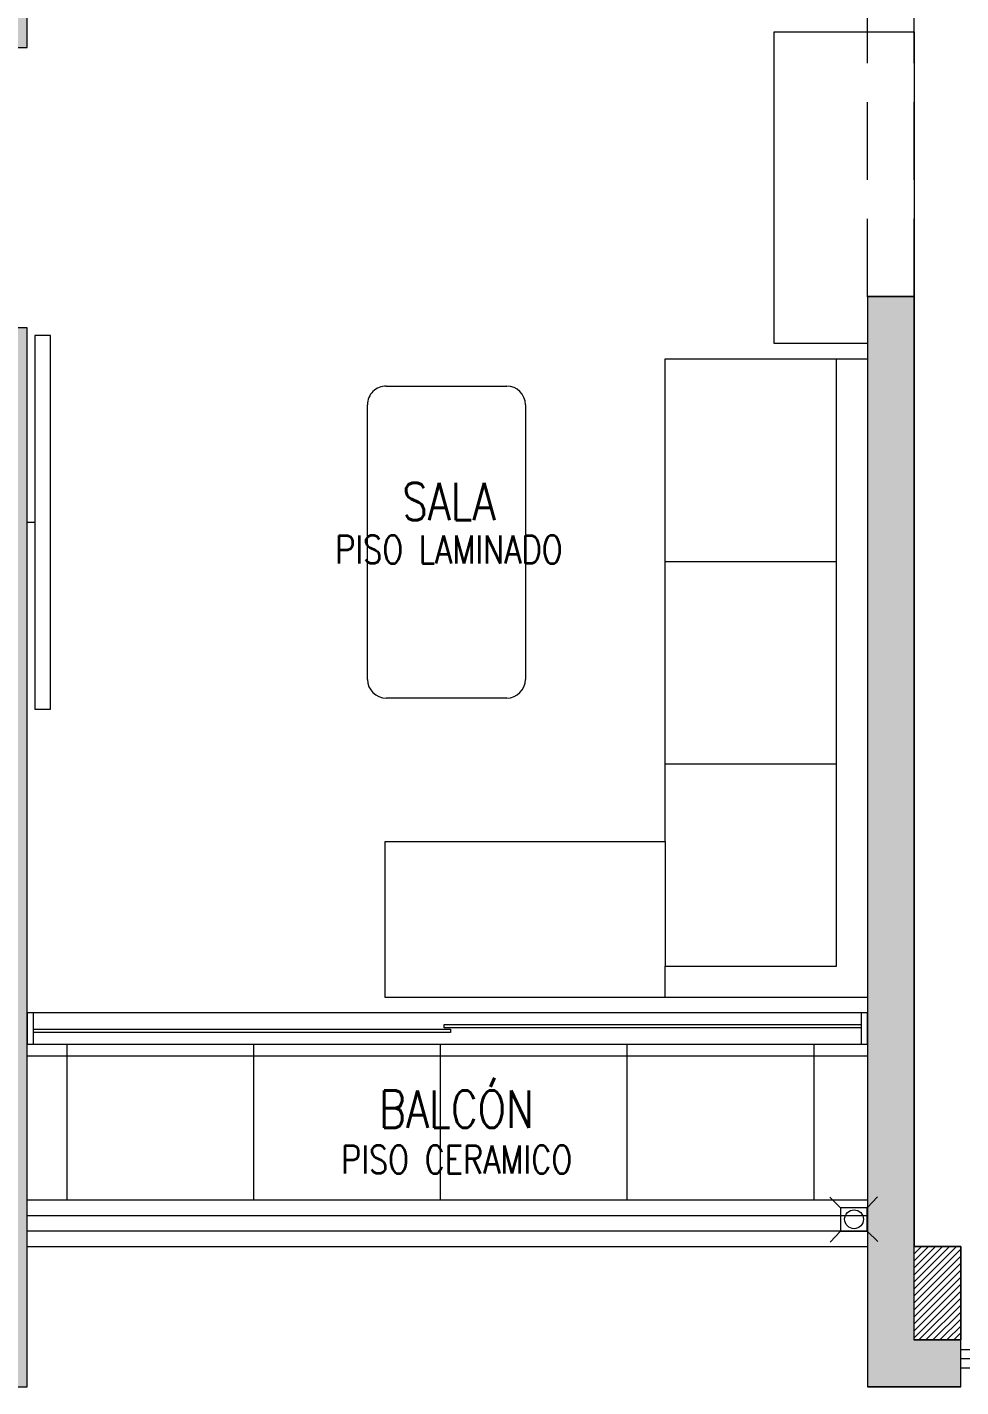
# Model space of a CAD drawing. Header units: millimetres. Extents: x 3738 to 3833, y 1327 to 1657.
# Drawn here: x 3774.472 to 3777.472, y 1406.738 to 1411.103 of the extents above; entities that cross this region are included whole.
import ezdxf
from ezdxf.enums import TextEntityAlignment as Align

# ---------------------------------------------------------------- set-up
doc = ezdxf.new("R2010")
doc.units = ezdxf.units.MM
doc.linetypes.add('X-REF_DP_Arquitectura$0$HIDDEN', pattern=[0.375, 0.25, -0.125])
doc.layers.get('0').update_dxf_attribs({"color": 251, "lineweight": 9})
for name, color, linetype, lineweight in [('A-BARANDAS', 251, 'Continuous', 13), ('A-HATCH', 251, 'Continuous', 13), ('A-MOBILIARIO', 251, 'Continuous', 13), ('A-MURO BAJO', 251, 'Continuous', 13), ('A-MUROS', 251, 'Continuous', 13), ('A-TEXTO-ACABADO PISO', 251, 'Continuous', 13), ('A-TEXTO-AMBIENTE', 251, 'Continuous', 13), ('A_20_Estructuras', 251, 'Continuous', 13), ('A_30_DispositivosSanit', 251, 'Continuous', 13), ('A_50_TextoAmbiente', 251, 'Continuous', 13), ('A_50_Vigas', 251, 'X-REF_DP_Arquitectura$0$HIDDEN', 13), ('A_60_HatchEstructuras', 251, 'Continuous', 13), ('DLP_MOBILIARIO FIJO', 251, 'Continuous', 13)]:
    doc.layers.add(name, color=color, linetype=linetype, lineweight=lineweight)
doc.styles.add('ROMANS', font='romans.shx', dxfattribs={"width": 0.8})

# ---------------------------------------------------------------- blocks, each defined once
blk = doc.blocks.new('EF-P112')
at = {"layer": 'A_60_HatchEstructuras'}
h = blk.add_hatch(color=256, dxfattribs=at)
h.dxf.hatch_style = 1
h.paths.add_polyline_path([(-39.8499, -6.85), (-42.7, -6.85), (-42.7, -4.3), (-42.85, -4.3), (-42.85, -6.85), (-45.6, -6.85), (-45.6, -6.25), (-45.75, -6.25), (-45.75, -6.85), (-48.55, -6.85), (-48.55, -2.9), (-48.5, -2.9), (-48.5, -2.8), (-48.7, -2.8), (-48.7, -11.05), (-48.5, -11.05), (-48.5, -10.95), (-48.55, -10.95), (-48.55, -7), (-45.75, -7), (-45.75, -7.6), (-45.6, -7.6), (-45.6, -7), (-42.85, -7), (-42.85, -9.55), (-42.7, -9.55), (-42.7, -7), (-39.8499, -7)])
h.paths.add_polyline_path([(-44.05, -7.8), (-44.25, -7.8), (-44.25, -9.4), (-45.6, -9.4), (-45.6, -8.35), (-45.75, -8.35), (-45.75, -9.55), (-43.6, -9.55), (-43.6, -9.4), (-44.05, -9.4)], flags=17)
h.paths.add_polyline_path([(-43.6, -4.3), (-45.75, -4.3), (-45.75, -5.5), (-45.6032, -5.5), (-45.6, -5.5), (-45.6, -4.45), (-44.25, -4.45), (-44.25, -6.05), (-44.05, -6.05), (-44.05, -4.45), (-43.6, -4.45)], flags=17)
h = blk.add_hatch(color=256, dxfattribs=at)
h.dxf.hatch_style = 1
h.paths.add_polyline_path([(-38.2, -7.725), (-36.7, -7.725), (-36.7, -8.475), (-36.55, -8.475), (-36.55, -7.525), (-38.35, -7.525), (-38.35, -8.4), (-39.85, -8.4), (-39.85, -7.9), (-40, -7.9), (-40, -8.6), (-38.35, -8.6), (-38.35, -13.79), (-38.2, -13.79)])
h.paths.add_polyline_path([(-39.85, -10.35), (-40, -10.35), (-40, -13.85), (-39.7, -13.85), (-39.7, -13.7), (-39.85, -13.7)])
h.paths.add_polyline_path([(-36.55, -10.625), (-36.7, -10.625), (-36.7, -13.7), (-36.85, -13.7), (-36.85, -13.85), (-36.55, -13.85)])
h = blk.add_hatch(color=256, dxfattribs=at)
h.dxf.hatch_style = 1
h.paths.add_polyline_path([(-44.65, -10.45), (-44.8, -10.45), (-44.8, -13.85), (-44.65, -13.85)])
h.paths.add_polyline_path([(-45.6, -10.45), (-47.35, -10.45), (-47.35, -13.85), (-46, -13.85), (-46, -13.7), (-47.2, -13.7), (-47.2, -10.6), (-45.6, -10.6)])
h.paths.add_polyline_path([(-42.7, -10.45), (-43.85, -10.45), (-43.85, -10.6), (-42.85, -10.6), (-42.85, -13.7), (-43.45, -13.7), (-43.45, -13.85), (-42.7, -13.85)])
at = {"layer": 'A_20_Estructuras'}
blk.add_lwpolyline([(-48.7, -2.8), (-48.7, -11.05), (-48.5, -11.05), (-48.5, -10.95), (-48.55, -10.95), (-48.55, -7), (-45.75, -7), (-45.75, -7.6), (-45.6, -7.6), (-45.6, -7), (-42.85, -7), (-42.85, -9.55), (-42.7, -9.55), (-42.7, -7), (-39.8499, -7), (-39.8499, -6.85)], dxfattribs=at)
for points in [[(-39.85, -10.35), (-40, -10.35), (-40, -13.85), (-39.7, -13.85), (-39.7, -13.7), (-39.85, -13.7)], [(-42.7, -10.45), (-43.85, -10.45), (-43.85, -10.6), (-42.85, -10.6), (-42.85, -13.7), (-43.45, -13.7), (-43.45, -13.85), (-42.7, -13.85)]]:
    blk.add_lwpolyline(points, close=True, dxfattribs=at)
at = {"layer": 'A_50_Vigas'}
for p, q in [((-42.7, -13.4), (-40, -13.4)), ((-38.35, -13.79), (-39.7, -13.79))]:
    blk.add_line(p, q, dxfattribs=at)
for points in [[(-40, -10.35), (-40, -8.6)], [(-39.85, -10.35), (-39.85, -8.6)]]:
    blk.add_lwpolyline(points, dxfattribs=at)
blk = doc.blocks.new('MESA CENTRO')
for p, q in [((-0.1937, 0), (0.1937, 0)), ((-0.2537, -0.9421), (-0.2537, -0.06)), ((0.2537, -0.06), (0.2537, -0.9421)), ((0.1937, -1.0021), (-0.1937, -1.0021))]:
    blk.add_line(p, q)
for centre, start, end in [((-0.1937, -0.06), 90, 180), ((0.1937, -0.06), 0, 90), ((-0.1937, -0.9421), 180, 270), ((0.1937, -0.9421), 270, 0)]:
    blk.add_arc(centre, 0.06, start, end)
blk = doc.blocks.new('SOFA SEC')
for p, q in [((0, 0.65), (0.1, 0.65)), ((0.1, 0.65), (0.1, 0.1)), ((0.5, 0.65), (0.1, 0.65)), ((0.75, 0.65), (0.75, 0.1)), ((1.4, 0.65), (1.4, 0.1)), ((0.1, 0.1), (2.05, 0.1))]:
    blk.add_line(p, q)
blk.add_lwpolyline([(0.5, 1.55), (0.5, 0.65), (2.05, 0.65), (2.05, 0), (0, 0), (0, 1.55)], close=True)
blk = doc.blocks.new('A$C67C01FD6')
blk.add_line((0.025, 0), (0, 0))
blk.add_lwpolyline([(0.025, 0.6), (0.075, 0.6), (0.075, -0.6), (0.025, -0.6), (0.025, 0.6)])
blk = doc.blocks.new('DPTO 65')
at = {"layer": 'A-HATCH'}
h = blk.add_hatch(dxfattribs=at)
h.set_pattern_fill('ANSI31', color=256, scale=0.005)
h.set_pattern_definition([(45, (-50.050001, -4.05), (-0.01122532, 0.01122532), [])])
h.paths.add_polyline_path([(-8.85, 6.55), (-9, 6.55), (-9, 6.85), (-8.85, 6.85)])
h = blk.add_hatch(dxfattribs=at)
h.set_pattern_fill('_USER', color=256, scale=0.6, double=1, pattern_type=0)
h.set_pattern_definition([(0, (-6, 6.4), (0, 0.6), []), (90, (-6, 6.4), (-0.6, 4e-17), [])])
h.paths.add_polyline_path([(-8.7, 6.4), (-6, 6.4), (-6, 5.9), (-8.7, 5.9)])
at = {"elevation": 0}
blk.add_lwpolyline([(-9, 6.88), (-10.35, 6.88), (-10.35, 6.91), (-9, 6.91)], close=True, dxfattribs=at)
at = {"layer": 'A-BARANDAS', "elevation": 0}
for points in [[(-6, 6.5), (-8.7, 6.5)], [(-6, 6.45), (-8.7, 6.45)]]:
    blk.add_lwpolyline(points, dxfattribs=at)
at = {"layer": 'A-HATCH'}
blk.add_lwpolyline([(-8.85, 6.55), (-9, 6.55), (-9, 6.85), (-8.85, 6.85)], close=True, dxfattribs=at)
at = {"layer": 'A-MURO BAJO', "color": 7}
for p, q in [((-6.02, 5.9, 0), (-8.68, 5.9, 0)), ((-8.68, 5.8, 0), (-6.02, 5.8, 0))]:
    blk.add_line(p, q, dxfattribs=at)
at = {"layer": 'A-MURO BAJO'}
for p, q in [((-8.7, 3.65), (-8.4, 3.65)), ((-8.4, 3.65), (-8.4, 2.65)), ((-8.85, 2.65), (-8.85, 3.5)), ((-8.4, 2.65), (-8.85, 2.65))]:
    blk.add_line(p, q, dxfattribs=at)
at = {"layer": 'A-MURO BAJO', "color": 4, "elevation": 0}
for points in [[(-6, 6.55), (-8.7, 6.55)], [(-6, 6.4), (-8.7, 6.4)]]:
    blk.add_lwpolyline(points, dxfattribs=at)
at = {"layer": 'A-MUROS'}
for p, q in [((-9, 7), (-8.7, 7)), ((-9, 7), (-9, 6.55)), ((-8.7, 3.5), (-8.7, 7)), ((-9, 6.55), (-8.85, 6.55)), ((-8.85, 3.5), (-8.85, 6.55)), ((-8.85, 3.5), (-8.7, 3.5))]:
    blk.add_line(p, q, dxfattribs=at)
at = {"layer": 'DLP_MOBILIARIO FIJO', "color": 6, "elevation": 0}
for points in [[(-8.7, 5.8), (-8.68, 5.8), (-8.68, 5.9), (-8.7, 5.9)], [(-6.02, 5.8), (-6, 5.8), (-6, 5.9), (-6.02, 5.9)]]:
    blk.add_lwpolyline(points, close=True, dxfattribs=at)
at = {"layer": 'DLP_MOBILIARIO FIJO', "elevation": 0}
for points in [[(-7.36, 5.8625), (-6.02, 5.8625), (-6.02, 5.8525), (-7.36, 5.8525)], [(-7.34, 5.8375), (-8.68, 5.8375), (-8.68, 5.8475), (-7.34, 5.8475)]]:
    blk.add_lwpolyline(points, close=True, dxfattribs=at)
at = {"layer": 'A-MOBILIARIO'}
for name, p, rotation in [('SOFA SEC', (-8.7, 5.75, 0), 269.9995671478981), ('MESA CENTRO', (-7.3473, 4.7891, 0), 359.999977420888)]:
    blk.add_blockref(name, p, dxfattribs=dict(at, rotation=rotation))
at = {"layer": 'A-MOBILIARIO', "xscale": -1}
blk.add_blockref('A$C67C01FD6', (-6, 4.225, 0), dxfattribs=at)
blk = doc.blocks.new('TC_P10')
at = {"rotation": 180}
blk.add_blockref('DPTO 65', (0, 4.2), dxfattribs=at)
blk = doc.blocks.new('TEXTO AMBIENTES P10')
at = {"layer": 'A-TEXTO-ACABADO PISO', "insert": (6.0052, -11.1169, 0), "char_height": 0.09, "attachment_point": 2, "rotation": 0, "style": 'ROMANS'}
blk.add_mtext_dynamic_manual_height_columns('PISO LAMINADO', width=1.034523, gutter_width=12.5, heights=[0], dxfattribs=at)
at = {"layer": 'A-TEXTO-ACABADO PISO', "insert": (6.0303, -13.0754), "char_height": 0.09, "attachment_point": 2, "style": 'ROMANS'}
blk.add_mtext_dynamic_manual_height_columns('PISO CERAMICO', width=1.20225, gutter_width=12.5, heights=[0], dxfattribs=at)
at = {"layer": 'A-TEXTO-AMBIENTE', "style": 'ROMANS', "width": 0.8}
for s, p in [('SALA', (6.0051, -11.068, 0)), ('BALCÓN', (6.03, -13.0186, 0))]:
    blk.add_text(s, height=0.12, dxfattribs=at).set_placement(p, align=Align.CENTER)
blk = doc.blocks.new('0-sumidero')
for p, q in [((-0.0421, 0.0382), (-0.0763, 0.0724)), ((0.0435, 0.0382), (0.0777, 0.0724)), ((0.0435, 0.0382), (-0.0421, 0.0382)), ((-0.0421, 0.0382), (-0.0421, -0.0369)), ((0.0435, -0.0369), (0.0435, 0.0382)), ((-0.0421, -0.0369), (-0.0763, -0.0711)), ((-0.0421, -0.0369), (0.0435, -0.0369)), ((0.0435, -0.0369), (0.0777, -0.0711))]:
    blk.add_line(p, q)
blk.add_circle((0, 0), 0.0303)
blk = doc.blocks.new('sum')
at = {"layer": 'A_30_DispositivosSanit', "rotation": 45.00000007321594}
blk.add_blockref('0-sumidero', (0, 0), dxfattribs=at)
blk = doc.blocks.new('IS-pluviales_26.03.2025')
at = {"layer": 'A_30_DispositivosSanit', "rotation": 135.4214501941968}
blk.add_blockref('sum', (-40.0421, -88.2628, 0), dxfattribs=at)

msp = doc.modelspace()

# ---------------------------------------------------------------- block references
msp.add_blockref('EF-P112', (3817.1721, 1420.5876))

# ---------------------------------------------------------------- next in the draw order: block references
msp.add_blockref('TC_P10', (3768.4721, 1409.5379))

# ---------------------------------------------------------------- next in the draw order: block references
at = {"layer": 'A_30_DispositivosSanit'}
msp.add_blockref('IS-pluviales_26.03.2025', (3817.1711, 1495.5383, 0), dxfattribs=at)
at = {"layer": 'A_50_TextoAmbiente'}
msp.add_blockref('TEXTO AMBIENTES P10', (3769.8221, 1420.5879), dxfattribs=at)

doc.saveas('drawing.dxf')
